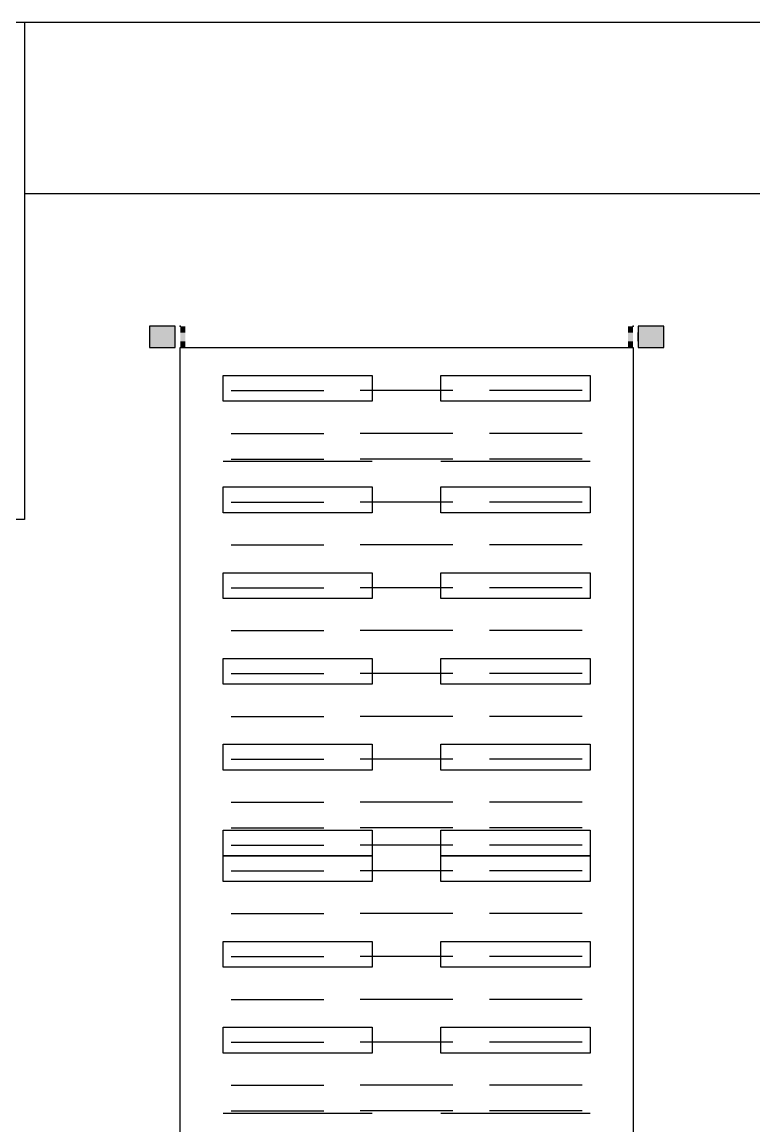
# Model space of a CAD drawing. Header units: millimetres. Extents: x 7703 to 14147, y -5820 to 95.
# Drawn here: x 12162.1 to 12247.4, y -3189.4 to -3060.7 of the extents above; entities that cross this region are included whole.
import ezdxf

# ---------------------------------------------------------------- set-up
doc = ezdxf.new("R2010")
doc.units = ezdxf.units.MM
doc.linetypes.add('CONTINUA', pattern=[0])
for name, color, linetype in [('200-2D', 23, 'Continuous'), ('200-3D', 23, 'Continuous'), ('204-2D', 7, 'CONTINUA'), ('INS-3D', 3, 'Continuous'), ('Kıtc-002 Çizgi', 7, 'Continuous'), ('NASC-3D', 4, 'Continuous')]:
    doc.layers.add(name, color=color, linetype=linetype)

# ---------------------------------------------------------------- blocks, each defined once
blk = doc.blocks.new('SM31850')
at = {"layer": '200-3D', "extrusion": (0, -1, 0), "elevation": -0.5}
for points in [[(0.75, 36), (0.75, 36), (1.75, 36), (1.75, 34), (0.75, 34)], [(0.75, 20), (0.75, 20), (1.75, 20), (1.75, 18), (0.75, 18)], [(0.75, 52), (0.75, 52), (1.75, 52), (1.75, 50), (0.75, 50)], [(0.75, 68), (0.75, 68), (1.75, 68), (1.75, 66), (0.75, 66)], [(0.75, 84), (0.75, 84), (1.75, 84), (1.75, 82), (0.75, 82)], [(0.75, 100), (0.75, 100), (1.75, 100), (1.75, 98), (0.75, 98)], [(0.75, 116), (0.75, 116), (1.75, 116), (1.75, 114), (0.75, 114)], [(0.75, 132), (0.75, 132), (1.75, 132), (1.75, 130), (0.75, 130)], [(0.75, 148), (0.75, 148), (1.75, 148), (1.75, 146), (0.75, 146)], [(0.75, 164), (0.75, 164), (1.75, 164), (1.75, 162), (0.75, 162)], [(0.75, 180), (0.75, 180), (1.75, 180), (1.75, 178), (0.75, 178)]]:
    blk.add_lwpolyline(points, close=True, dxfattribs=at)
at = {"layer": '200-3D'}
for points in [[(0, 3), (2.5, 3), (0, 0.5), (2.5, 0.5)], [(0, -44.5), (2.5, -44.5), (0, -47), (2.5, -47)]]:
    blk.add_solid(points, dxfattribs=at)
blk = doc.blocks.new('A$C6BF73351')
at = {"layer": '200-2D', "color": 31}
for p, q in [((3, 223.5), (0, 223.5)), ((0, 223.5), (0, 221)), ((3, 223.5), (0, 223.5)), ((0, 223.5), (0, 221)), ((3, 223.5, 48), (0, 223.5, 48)), ((0, 223.5, 48), (0, 221, 48)), ((3, 223.5, 96), (0, 223.5, 96)), ((0, 223.5, 96), (0, 221, 96)), ((3, 223.5, 144), (0, 223.5, 144)), ((0, 223.5, 144), (0, 221, 144)), ((3, 221), (3, 223.5)), ((3, 221), (3, 223.5)), ((3, 221, 48), (3, 223.5, 48)), ((3, 221, 96), (3, 223.5, 96)), ((3, 221, 144), (3, 223.5, 144)), ((60, 223.5), (57, 223.5)), ((57, 223.5), (57, 221)), ((60, 223.5), (57, 223.5)), ((57, 223.5), (57, 221)), ((60, 223.5, 48), (57, 223.5, 48)), ((57, 223.5, 48), (57, 221, 48)), ((60, 223.5, 96), (57, 223.5, 96)), ((57, 223.5, 96), (57, 221, 96)), ((60, 223.5, 144), (57, 223.5, 144)), ((57, 223.5, 144), (57, 221, 144)), ((60, 221), (60, 223.5)), ((60, 221), (60, 223.5)), ((60, 221, 48), (60, 223.5, 48)), ((60, 221, 96), (60, 223.5, 96)), ((60, 221, 144), (60, 223.5, 144)), ((0, 221), (3, 221)), ((0, 221), (3, 221)), ((0, 221, 48), (3, 221, 48)), ((0, 221, 96), (3, 221, 96)), ((0, 221, 144), (3, 221, 144)), ((3.6, 2.5), (3.6, 221)), ((3.6, 221), (56.4, 221)), ((3.6, 2.5), (3.6, 221)), ((3.6, 221), (56.4, 221)), ((3.6, 2.5, 48), (3.6, 221, 48)), ((3.6, 221, 48), (56.4, 221, 48)), ((3.6, 2.5, 96), (3.6, 221, 96)), ((3.6, 221, 96), (56.4, 221, 96)), ((3.6, 2.5, 144), (3.6, 221, 144)), ((3.6, 221, 144), (56.4, 221, 144)), ((56.4, 221), (56.4, 2.5)), ((56.4, 221), (56.4, 2.5)), ((56.4, 221, 48), (56.4, 2.5, 48)), ((56.4, 221, 96), (56.4, 2.5, 96)), ((56.4, 221, 144), (56.4, 2.5, 144)), ((57, 221), (60, 221)), ((57, 221), (60, 221)), ((57, 221, 48), (60, 221, 48)), ((57, 221, 96), (60, 221, 96)), ((57, 221, 144), (60, 221, 144))]:
    blk.add_line(p, q, dxfattribs=at)
at = {"layer": '200-3D', "color": 31}
for p, q in [((3.6, 221, 17), (56.4, 221, 17)), ((3.6, 2.5, 17), (3.6, 221, 17)), ((3.6, 221, 17), (56.4, 221, 17)), ((3.6, 2.5, 17), (3.6, 221, 17)), ((3.6, 221, 65), (56.4, 221, 65)), ((3.6, 2.5, 65), (3.6, 221, 65)), ((3.6, 221, 113), (56.4, 221, 113)), ((3.6, 2.5, 113), (3.6, 221, 113)), ((3.6, 221, 161), (56.4, 221, 161)), ((3.6, 2.5, 161), (3.6, 221, 161)), ((56.4, 221, 17), (56.4, 2.5, 17)), ((56.4, 221, 17), (56.4, 2.5, 17)), ((56.4, 221, 65), (56.4, 2.5, 65)), ((56.4, 221, 113), (56.4, 2.5, 113)), ((56.4, 221, 161), (56.4, 2.5, 161)), ((8.59, 217.75, 21), (26, 217.75, 21)), ((8.59, 214.75, 21), (8.59, 217.75, 21)), ((8.59, 217.75, 21), (26, 217.75, 21)), ((8.59, 214.75, 21), (8.59, 217.75, 21)), ((8.59, 217.75, 69), (26, 217.75, 69)), ((8.59, 214.75, 69), (8.59, 217.75, 69)), ((8.59, 217.75, 117), (26, 217.75, 117)), ((8.59, 214.75, 117), (8.59, 217.75, 117)), ((8.59, 217.75, 165), (26, 217.75, 165)), ((8.59, 214.75, 165), (8.59, 217.75, 165)), ((26, 217.75, 21), (26, 214.75, 21)), ((26, 217.75, 21), (26, 214.75, 21)), ((26, 217.75, 69), (26, 214.75, 69)), ((26, 217.75, 117), (26, 214.75, 117)), ((26, 217.75, 165), (26, 214.75, 165)), ((34, 217.75, 21), (51.41, 217.75, 21)), ((34, 214.75, 21), (34, 217.75, 21)), ((34, 217.75, 21), (51.41, 217.75, 21)), ((34, 214.75, 21), (34, 217.75, 21)), ((34, 217.75, 69), (51.41, 217.75, 69)), ((34, 214.75, 69), (34, 217.75, 69)), ((34, 217.75, 117), (51.41, 217.75, 117)), ((34, 214.75, 117), (34, 217.75, 117)), ((34, 217.75, 165), (51.41, 217.75, 165)), ((34, 214.75, 165), (34, 217.75, 165)), ((51.41, 217.75, 21), (51.41, 214.75, 21)), ((51.41, 217.75, 21), (51.41, 214.75, 21)), ((51.41, 217.75, 69), (51.41, 214.75, 69)), ((51.41, 217.75, 117), (51.41, 214.75, 117)), ((51.41, 217.75, 165), (51.41, 214.75, 165)), ((26, 214.75, 21), (8.59, 214.75, 21)), ((26, 214.75, 21), (8.59, 214.75, 21)), ((26, 214.75, 69), (8.59, 214.75, 69)), ((26, 214.75, 117), (8.59, 214.75, 117)), ((26, 214.75, 165), (8.59, 214.75, 165)), ((51.41, 214.75, 21), (34, 214.75, 21)), ((51.41, 214.75, 21), (34, 214.75, 21)), ((51.41, 214.75, 69), (34, 214.75, 69)), ((51.41, 214.75, 117), (34, 214.75, 117)), ((51.41, 214.75, 165), (34, 214.75, 165)), ((8.59, 207.75, 21), (26, 207.75, 21)), ((8.59, 207.75, 21), (26, 207.75, 21)), ((8.59, 207.75, 69), (26, 207.75, 69)), ((8.59, 207.75, 117), (26, 207.75, 117)), ((8.59, 207.75, 165), (26, 207.75, 165)), ((34, 207.75, 21), (51.41, 207.75, 21)), ((34, 207.75, 21), (51.41, 207.75, 21)), ((34, 207.75, 69), (51.41, 207.75, 69)), ((34, 207.75, 117), (51.41, 207.75, 117)), ((34, 207.75, 165), (51.41, 207.75, 165)), ((8.59, 204.75, 21), (26, 204.75, 21)), ((8.59, 201.75, 21), (8.59, 204.75, 21)), ((8.59, 204.75, 21), (26, 204.75, 21)), ((8.59, 201.75, 21), (8.59, 204.75, 21)), ((8.59, 204.75, 69), (26, 204.75, 69)), ((8.59, 201.75, 69), (8.59, 204.75, 69)), ((8.59, 204.75, 117), (26, 204.75, 117)), ((8.59, 201.75, 117), (8.59, 204.75, 117)), ((8.59, 204.75, 165), (26, 204.75, 165)), ((8.59, 201.75, 165), (8.59, 204.75, 165)), ((26, 204.75, 21), (26, 201.75, 21)), ((26, 204.75, 21), (26, 201.75, 21)), ((26, 204.75, 69), (26, 201.75, 69)), ((26, 204.75, 117), (26, 201.75, 117)), ((26, 204.75, 165), (26, 201.75, 165)), ((34, 204.75, 21), (51.41, 204.75, 21)), ((34, 201.75, 21), (34, 204.75, 21)), ((34, 204.75, 21), (51.41, 204.75, 21)), ((34, 201.75, 21), (34, 204.75, 21)), ((34, 204.75, 69), (51.41, 204.75, 69)), ((34, 201.75, 69), (34, 204.75, 69)), ((34, 204.75, 117), (51.41, 204.75, 117)), ((34, 201.75, 117), (34, 204.75, 117)), ((34, 204.75, 165), (51.41, 204.75, 165)), ((34, 201.75, 165), (34, 204.75, 165)), ((51.41, 204.75, 21), (51.41, 201.75, 21)), ((51.41, 204.75, 21), (51.41, 201.75, 21)), ((51.41, 204.75, 69), (51.41, 201.75, 69)), ((51.41, 204.75, 117), (51.41, 201.75, 117)), ((51.41, 204.75, 165), (51.41, 201.75, 165)), ((26, 201.75, 21), (8.59, 201.75, 21)), ((26, 201.75, 21), (8.59, 201.75, 21)), ((26, 201.75, 69), (8.59, 201.75, 69)), ((26, 201.75, 117), (8.59, 201.75, 117)), ((26, 201.75, 165), (8.59, 201.75, 165)), ((51.41, 201.75, 21), (34, 201.75, 21)), ((51.41, 201.75, 21), (34, 201.75, 21)), ((51.41, 201.75, 69), (34, 201.75, 69)), ((51.41, 201.75, 117), (34, 201.75, 117)), ((51.41, 201.75, 165), (34, 201.75, 165)), ((8.59, 194.75, 21), (26, 194.75, 21)), ((8.59, 191.75, 21), (8.59, 194.75, 21)), ((8.59, 194.75, 21), (26, 194.75, 21)), ((8.59, 191.75, 21), (8.59, 194.75, 21)), ((8.59, 194.75, 69), (26, 194.75, 69)), ((8.59, 191.75, 69), (8.59, 194.75, 69)), ((8.59, 194.75, 117), (26, 194.75, 117)), ((8.59, 191.75, 117), (8.59, 194.75, 117)), ((8.59, 194.75, 165), (26, 194.75, 165)), ((8.59, 191.75, 165), (8.59, 194.75, 165)), ((26, 194.75, 21), (26, 191.75, 21)), ((26, 194.75, 21), (26, 191.75, 21)), ((26, 194.75, 69), (26, 191.75, 69)), ((26, 194.75, 117), (26, 191.75, 117)), ((26, 194.75, 165), (26, 191.75, 165)), ((34, 194.75, 21), (51.41, 194.75, 21)), ((34, 191.75, 21), (34, 194.75, 21)), ((34, 194.75, 21), (51.41, 194.75, 21)), ((34, 191.75, 21), (34, 194.75, 21)), ((34, 194.75, 69), (51.41, 194.75, 69)), ((34, 191.75, 69), (34, 194.75, 69)), ((34, 194.75, 117), (51.41, 194.75, 117)), ((34, 191.75, 117), (34, 194.75, 117)), ((34, 194.75, 165), (51.41, 194.75, 165)), ((34, 191.75, 165), (34, 194.75, 165)), ((51.41, 194.75, 21), (51.41, 191.75, 21)), ((51.41, 194.75, 21), (51.41, 191.75, 21)), ((51.41, 194.75, 69), (51.41, 191.75, 69)), ((51.41, 194.75, 117), (51.41, 191.75, 117)), ((51.41, 194.75, 165), (51.41, 191.75, 165)), ((26, 191.75, 21), (8.59, 191.75, 21)), ((26, 191.75, 21), (8.59, 191.75, 21)), ((26, 191.75, 69), (8.59, 191.75, 69)), ((26, 191.75, 117), (8.59, 191.75, 117)), ((26, 191.75, 165), (8.59, 191.75, 165)), ((51.41, 191.75, 21), (34, 191.75, 21)), ((51.41, 191.75, 21), (34, 191.75, 21)), ((51.41, 191.75, 69), (34, 191.75, 69)), ((51.41, 191.75, 117), (34, 191.75, 117)), ((51.41, 191.75, 165), (34, 191.75, 165)), ((8.59, 184.75, 21), (26, 184.75, 21)), ((8.59, 181.75, 21), (8.59, 184.75, 21)), ((8.59, 184.75, 21), (26, 184.75, 21)), ((8.59, 181.75, 21), (8.59, 184.75, 21)), ((8.59, 184.75, 69), (26, 184.75, 69)), ((8.59, 181.75, 69), (8.59, 184.75, 69)), ((8.59, 184.75, 117), (26, 184.75, 117)), ((8.59, 181.75, 117), (8.59, 184.75, 117)), ((8.59, 184.75, 165), (26, 184.75, 165)), ((8.59, 181.75, 165), (8.59, 184.75, 165)), ((26, 184.75, 21), (26, 181.75, 21)), ((26, 184.75, 21), (26, 181.75, 21)), ((26, 184.75, 69), (26, 181.75, 69)), ((26, 184.75, 117), (26, 181.75, 117)), ((26, 184.75, 165), (26, 181.75, 165)), ((34, 184.75, 21), (51.41, 184.75, 21)), ((34, 181.75, 21), (34, 184.75, 21)), ((34, 184.75, 21), (51.41, 184.75, 21)), ((34, 181.75, 21), (34, 184.75, 21)), ((34, 184.75, 69), (51.41, 184.75, 69)), ((34, 181.75, 69), (34, 184.75, 69)), ((34, 184.75, 117), (51.41, 184.75, 117)), ((34, 181.75, 117), (34, 184.75, 117)), ((34, 184.75, 165), (51.41, 184.75, 165)), ((34, 181.75, 165), (34, 184.75, 165)), ((51.41, 184.75, 21), (51.41, 181.75, 21)), ((51.41, 184.75, 21), (51.41, 181.75, 21)), ((51.41, 184.75, 69), (51.41, 181.75, 69)), ((51.41, 184.75, 117), (51.41, 181.75, 117)), ((51.41, 184.75, 165), (51.41, 181.75, 165)), ((26, 181.75, 21), (8.59, 181.75, 21)), ((26, 181.75, 21), (8.59, 181.75, 21)), ((26, 181.75, 69), (8.59, 181.75, 69)), ((26, 181.75, 117), (8.59, 181.75, 117)), ((26, 181.75, 165), (8.59, 181.75, 165)), ((51.41, 181.75, 21), (34, 181.75, 21)), ((51.41, 181.75, 21), (34, 181.75, 21)), ((51.41, 181.75, 69), (34, 181.75, 69)), ((51.41, 181.75, 117), (34, 181.75, 117)), ((51.41, 181.75, 165), (34, 181.75, 165)), ((8.59, 174.75, 21), (26, 174.75, 21)), ((8.59, 171.75, 21), (8.59, 174.75, 21)), ((8.59, 174.75, 21), (26, 174.75, 21)), ((8.59, 171.75, 21), (8.59, 174.75, 21)), ((8.59, 174.75, 69), (26, 174.75, 69)), ((8.59, 171.75, 69), (8.59, 174.75, 69)), ((8.59, 174.75, 117), (26, 174.75, 117)), ((8.59, 171.75, 117), (8.59, 174.75, 117)), ((8.59, 174.75, 165), (26, 174.75, 165)), ((8.59, 171.75, 165), (8.59, 174.75, 165)), ((26, 174.75, 21), (26, 171.75, 21)), ((26, 174.75, 21), (26, 171.75, 21)), ((26, 174.75, 69), (26, 171.75, 69)), ((26, 174.75, 117), (26, 171.75, 117)), ((26, 174.75, 165), (26, 171.75, 165)), ((34, 174.75, 21), (51.41, 174.75, 21)), ((34, 171.75, 21), (34, 174.75, 21)), ((34, 174.75, 21), (51.41, 174.75, 21)), ((34, 171.75, 21), (34, 174.75, 21)), ((34, 174.75, 69), (51.41, 174.75, 69)), ((34, 171.75, 69), (34, 174.75, 69)), ((34, 174.75, 117), (51.41, 174.75, 117)), ((34, 171.75, 117), (34, 174.75, 117)), ((34, 174.75, 165), (51.41, 174.75, 165)), ((34, 171.75, 165), (34, 174.75, 165)), ((51.41, 174.75, 21), (51.41, 171.75, 21)), ((51.41, 174.75, 21), (51.41, 171.75, 21)), ((51.41, 174.75, 69), (51.41, 171.75, 69)), ((51.41, 174.75, 117), (51.41, 171.75, 117)), ((51.41, 174.75, 165), (51.41, 171.75, 165)), ((26, 171.75, 21), (8.59, 171.75, 21)), ((26, 171.75, 21), (8.59, 171.75, 21)), ((26, 171.75, 69), (8.59, 171.75, 69)), ((26, 171.75, 117), (8.59, 171.75, 117)), ((26, 171.75, 165), (8.59, 171.75, 165)), ((51.41, 171.75, 21), (34, 171.75, 21)), ((51.41, 171.75, 21), (34, 171.75, 21)), ((51.41, 171.75, 69), (34, 171.75, 69)), ((51.41, 171.75, 117), (34, 171.75, 117)), ((51.41, 171.75, 165), (34, 171.75, 165)), ((8.59, 164.75, 21), (26, 164.75, 21)), ((8.59, 161.75, 21), (8.59, 164.75, 21)), ((8.59, 164.75, 21), (26, 164.75, 21)), ((8.59, 161.75, 21), (8.59, 164.75, 21)), ((8.59, 164.75, 69), (26, 164.75, 69)), ((8.59, 161.75, 69), (8.59, 164.75, 69)), ((8.59, 164.75, 117), (26, 164.75, 117)), ((8.59, 161.75, 117), (8.59, 164.75, 117)), ((8.59, 164.75, 165), (26, 164.75, 165)), ((8.59, 161.75, 165), (8.59, 164.75, 165)), ((26, 164.75, 21), (26, 161.75, 21)), ((26, 164.75, 21), (26, 161.75, 21)), ((26, 164.75, 69), (26, 161.75, 69)), ((26, 164.75, 117), (26, 161.75, 117)), ((26, 164.75, 165), (26, 161.75, 165)), ((34, 164.75, 21), (51.41, 164.75, 21)), ((34, 161.75, 21), (34, 164.75, 21)), ((34, 164.75, 21), (51.41, 164.75, 21)), ((34, 161.75, 21), (34, 164.75, 21)), ((34, 164.75, 69), (51.41, 164.75, 69)), ((34, 161.75, 69), (34, 164.75, 69)), ((34, 164.75, 117), (51.41, 164.75, 117)), ((34, 161.75, 117), (34, 164.75, 117)), ((34, 164.75, 165), (51.41, 164.75, 165)), ((34, 161.75, 165), (34, 164.75, 165)), ((51.41, 164.75, 21), (51.41, 161.75, 21)), ((51.41, 164.75, 21), (51.41, 161.75, 21)), ((51.41, 164.75, 69), (51.41, 161.75, 69)), ((51.41, 164.75, 117), (51.41, 161.75, 117)), ((51.41, 164.75, 165), (51.41, 161.75, 165)), ((8.59, 161.75, 21), (26, 161.75, 21)), ((8.59, 158.75, 21), (8.59, 161.75, 21)), ((8.59, 161.75, 21), (26, 161.75, 21)), ((8.59, 158.75, 21), (8.59, 161.75, 21)), ((8.59, 161.75, 69), (26, 161.75, 69)), ((8.59, 158.75, 69), (8.59, 161.75, 69)), ((8.59, 161.75, 117), (26, 161.75, 117)), ((8.59, 158.75, 117), (8.59, 161.75, 117)), ((8.59, 161.75, 165), (26, 161.75, 165)), ((8.59, 158.75, 165), (8.59, 161.75, 165)), ((26, 161.75, 21), (8.59, 161.75, 21)), ((26, 161.75, 21), (8.59, 161.75, 21)), ((26, 161.75, 69), (8.59, 161.75, 69)), ((26, 161.75, 117), (8.59, 161.75, 117)), ((26, 161.75, 165), (8.59, 161.75, 165)), ((26, 161.75, 21), (26, 158.75, 21)), ((26, 161.75, 21), (26, 158.75, 21)), ((26, 161.75, 69), (26, 158.75, 69)), ((26, 161.75, 117), (26, 158.75, 117)), ((26, 161.75, 165), (26, 158.75, 165)), ((34, 161.75, 21), (51.41, 161.75, 21)), ((34, 158.75, 21), (34, 161.75, 21)), ((34, 161.75, 21), (51.41, 161.75, 21)), ((34, 158.75, 21), (34, 161.75, 21)), ((34, 161.75, 69), (51.41, 161.75, 69)), ((34, 158.75, 69), (34, 161.75, 69)), ((34, 161.75, 117), (51.41, 161.75, 117)), ((34, 158.75, 117), (34, 161.75, 117)), ((34, 161.75, 165), (51.41, 161.75, 165)), ((34, 158.75, 165), (34, 161.75, 165)), ((51.41, 161.75, 21), (34, 161.75, 21)), ((51.41, 161.75, 21), (34, 161.75, 21)), ((51.41, 161.75, 69), (34, 161.75, 69)), ((51.41, 161.75, 117), (34, 161.75, 117)), ((51.41, 161.75, 165), (34, 161.75, 165)), ((51.41, 161.75, 21), (51.41, 158.75, 21)), ((51.41, 161.75, 21), (51.41, 158.75, 21)), ((51.41, 161.75, 69), (51.41, 158.75, 69)), ((51.41, 161.75, 117), (51.41, 158.75, 117)), ((51.41, 161.75, 165), (51.41, 158.75, 165)), ((26, 158.75, 21), (8.59, 158.75, 21)), ((26, 158.75, 21), (8.59, 158.75, 21)), ((26, 158.75, 69), (8.59, 158.75, 69)), ((26, 158.75, 117), (8.59, 158.75, 117)), ((26, 158.75, 165), (8.59, 158.75, 165)), ((51.41, 158.75, 21), (34, 158.75, 21)), ((51.41, 158.75, 21), (34, 158.75, 21)), ((51.41, 158.75, 69), (34, 158.75, 69)), ((51.41, 158.75, 117), (34, 158.75, 117)), ((51.41, 158.75, 165), (34, 158.75, 165)), ((8.59, 151.75, 21), (26, 151.75, 21)), ((8.59, 148.75, 21), (8.59, 151.75, 21)), ((8.59, 151.75, 21), (26, 151.75, 21)), ((8.59, 148.75, 21), (8.59, 151.75, 21)), ((8.59, 151.75, 69), (26, 151.75, 69)), ((8.59, 148.75, 69), (8.59, 151.75, 69)), ((8.59, 151.75, 117), (26, 151.75, 117)), ((8.59, 148.75, 117), (8.59, 151.75, 117)), ((8.59, 151.75, 165), (26, 151.75, 165)), ((8.59, 148.75, 165), (8.59, 151.75, 165)), ((26, 151.75, 21), (26, 148.75, 21)), ((26, 151.75, 21), (26, 148.75, 21)), ((26, 151.75, 69), (26, 148.75, 69)), ((26, 151.75, 117), (26, 148.75, 117)), ((26, 151.75, 165), (26, 148.75, 165)), ((34, 151.75, 21), (51.41, 151.75, 21)), ((34, 148.75, 21), (34, 151.75, 21)), ((34, 151.75, 21), (51.41, 151.75, 21)), ((34, 148.75, 21), (34, 151.75, 21)), ((34, 151.75, 69), (51.41, 151.75, 69)), ((34, 148.75, 69), (34, 151.75, 69)), ((34, 151.75, 117), (51.41, 151.75, 117)), ((34, 148.75, 117), (34, 151.75, 117)), ((34, 151.75, 165), (51.41, 151.75, 165)), ((34, 148.75, 165), (34, 151.75, 165)), ((51.41, 151.75, 21), (51.41, 148.75, 21)), ((51.41, 151.75, 21), (51.41, 148.75, 21)), ((51.41, 151.75, 69), (51.41, 148.75, 69)), ((51.41, 151.75, 117), (51.41, 148.75, 117)), ((51.41, 151.75, 165), (51.41, 148.75, 165)), ((26, 148.75, 21), (8.59, 148.75, 21)), ((26, 148.75, 21), (8.59, 148.75, 21)), ((26, 148.75, 69), (8.59, 148.75, 69)), ((26, 148.75, 117), (8.59, 148.75, 117)), ((26, 148.75, 165), (8.59, 148.75, 165)), ((51.41, 148.75, 21), (34, 148.75, 21)), ((51.41, 148.75, 21), (34, 148.75, 21)), ((51.41, 148.75, 69), (34, 148.75, 69)), ((51.41, 148.75, 117), (34, 148.75, 117)), ((51.41, 148.75, 165), (34, 148.75, 165)), ((8.59, 141.75, 21), (26, 141.75, 21)), ((8.59, 138.75, 21), (8.59, 141.75, 21)), ((8.59, 141.75, 21), (26, 141.75, 21)), ((8.59, 138.75, 21), (8.59, 141.75, 21)), ((8.59, 141.75, 69), (26, 141.75, 69)), ((8.59, 138.75, 69), (8.59, 141.75, 69)), ((8.59, 141.75, 117), (26, 141.75, 117)), ((8.59, 138.75, 117), (8.59, 141.75, 117)), ((8.59, 141.75, 165), (26, 141.75, 165)), ((8.59, 138.75, 165), (8.59, 141.75, 165)), ((26, 141.75, 21), (26, 138.75, 21)), ((26, 141.75, 21), (26, 138.75, 21)), ((26, 141.75, 69), (26, 138.75, 69)), ((26, 141.75, 117), (26, 138.75, 117)), ((26, 141.75, 165), (26, 138.75, 165)), ((34, 141.75, 21), (51.41, 141.75, 21)), ((34, 138.75, 21), (34, 141.75, 21)), ((34, 141.75, 21), (51.41, 141.75, 21)), ((34, 138.75, 21), (34, 141.75, 21)), ((34, 141.75, 69), (51.41, 141.75, 69)), ((34, 138.75, 69), (34, 141.75, 69)), ((34, 141.75, 117), (51.41, 141.75, 117)), ((34, 138.75, 117), (34, 141.75, 117)), ((34, 141.75, 165), (51.41, 141.75, 165)), ((34, 138.75, 165), (34, 141.75, 165)), ((51.41, 141.75, 21), (51.41, 138.75, 21)), ((51.41, 141.75, 21), (51.41, 138.75, 21)), ((51.41, 141.75, 69), (51.41, 138.75, 69)), ((51.41, 141.75, 117), (51.41, 138.75, 117)), ((51.41, 141.75, 165), (51.41, 138.75, 165)), ((26, 138.75, 21), (8.59, 138.75, 21)), ((26, 138.75, 21), (8.59, 138.75, 21)), ((26, 138.75, 69), (8.59, 138.75, 69)), ((26, 138.75, 117), (8.59, 138.75, 117)), ((26, 138.75, 165), (8.59, 138.75, 165)), ((51.41, 138.75, 21), (34, 138.75, 21)), ((51.41, 138.75, 21), (34, 138.75, 21)), ((51.41, 138.75, 69), (34, 138.75, 69)), ((51.41, 138.75, 117), (34, 138.75, 117)), ((51.41, 138.75, 165), (34, 138.75, 165)), ((8.59, 131.75, 21), (26, 131.75, 21)), ((8.59, 131.75, 21), (26, 131.75, 21)), ((8.59, 131.75, 69), (26, 131.75, 69)), ((8.59, 131.75, 117), (26, 131.75, 117)), ((8.59, 131.75, 165), (26, 131.75, 165)), ((34, 131.75, 21), (51.41, 131.75, 21)), ((34, 131.75, 21), (51.41, 131.75, 21)), ((34, 131.75, 69), (51.41, 131.75, 69)), ((34, 131.75, 117), (51.41, 131.75, 117)), ((34, 131.75, 165), (51.41, 131.75, 165))]:
    blk.add_line(p, q, dxfattribs=at)
for points in [[(4.2, 221, 21), (4.2, 223.5, 21), (3.6, 221, 21), (3.6, 223.5, 21)], [(4.2, 223.5, 20), (4.2, 222.75, 20), (3.6, 223.5, 20), (3.6, 222.75, 20)], [(4.2, 221, 21), (4.2, 223.5, 21), (3.6, 221, 21), (3.6, 223.5, 21)], [(4.2, 223.5, 20), (4.2, 222.75, 20), (3.6, 223.5, 20), (3.6, 222.75, 20)], [(4.2, 221, 69), (4.2, 223.5, 69), (3.6, 221, 69), (3.6, 223.5, 69)], [(4.2, 223.5, 68), (4.2, 222.75, 68), (3.6, 223.5, 68), (3.6, 222.75, 68)], [(4.2, 221, 117), (4.2, 223.5, 117), (3.6, 221, 117), (3.6, 223.5, 117)], [(4.2, 223.5, 116), (4.2, 222.75, 116), (3.6, 223.5, 116), (3.6, 222.75, 116)], [(4.2, 221, 165), (4.2, 223.5, 165), (3.6, 221, 165), (3.6, 223.5, 165)], [(4.2, 223.5, 164), (4.2, 222.75, 164), (3.6, 223.5, 164), (3.6, 222.75, 164)], [(56.4, 221, 21), (56.4, 223.5, 21), (55.8, 221, 21), (55.8, 223.5, 21)], [(56.4, 223.5, 20), (56.4, 222.75, 20), (55.8, 223.5, 20), (55.8, 222.75, 20)], [(56.4, 221, 21), (56.4, 223.5, 21), (55.8, 221, 21), (55.8, 223.5, 21)], [(56.4, 223.5, 20), (56.4, 222.75, 20), (55.8, 223.5, 20), (55.8, 222.75, 20)], [(56.4, 221, 69), (56.4, 223.5, 69), (55.8, 221, 69), (55.8, 223.5, 69)], [(56.4, 223.5, 68), (56.4, 222.75, 68), (55.8, 223.5, 68), (55.8, 222.75, 68)], [(56.4, 221, 117), (56.4, 223.5, 117), (55.8, 221, 117), (55.8, 223.5, 117)], [(56.4, 223.5, 116), (56.4, 222.75, 116), (55.8, 223.5, 116), (55.8, 222.75, 116)], [(56.4, 221, 165), (56.4, 223.5, 165), (55.8, 221, 165), (55.8, 223.5, 165)], [(56.4, 223.5, 164), (56.4, 222.75, 164), (55.8, 223.5, 164), (55.8, 222.75, 164)], [(4.2, 221.75, 20), (4.2, 221, 20), (3.6, 221.75, 20), (3.6, 221, 20)], [(4.2, 221.75, 20), (4.2, 221, 20), (3.6, 221.75, 20), (3.6, 221, 20)], [(4.2, 221.75, 68), (4.2, 221, 68), (3.6, 221.75, 68), (3.6, 221, 68)], [(4.2, 221.75, 116), (4.2, 221, 116), (3.6, 221.75, 116), (3.6, 221, 116)], [(4.2, 221.75, 164), (4.2, 221, 164), (3.6, 221.75, 164), (3.6, 221, 164)], [(56.4, 221.75, 20), (56.4, 221, 20), (55.8, 221.75, 20), (55.8, 221, 20)], [(56.4, 221.75, 20), (56.4, 221, 20), (55.8, 221.75, 20), (55.8, 221, 20)], [(56.4, 221.75, 68), (56.4, 221, 68), (55.8, 221.75, 68), (55.8, 221, 68)], [(56.4, 221.75, 116), (56.4, 221, 116), (55.8, 221.75, 116), (55.8, 221, 116)], [(56.4, 221.75, 164), (56.4, 221, 164), (55.8, 221.75, 164), (55.8, 221, 164)]]:
    blk.add_solid(points, dxfattribs=at)
at = {"layer": '204-2D', "color": 31}
for p, q in [((9.53, 216), (20.33, 216)), ((9.53, 216), (20.33, 216)), ((9.53, 216, 48), (20.33, 216, 48)), ((9.53, 216, 96), (20.33, 216, 96)), ((9.53, 216, 144), (20.33, 216, 144)), ((35.4, 216), (24.6, 216)), ((35.4, 216), (24.6, 216)), ((35.4, 216, 48), (24.6, 216, 48)), ((35.4, 216, 96), (24.6, 216, 96)), ((35.4, 216, 144), (24.6, 216, 144)), ((50.47, 216), (39.67, 216)), ((50.47, 216), (39.67, 216)), ((50.47, 216, 48), (39.67, 216, 48)), ((50.47, 216, 96), (39.67, 216, 96)), ((50.47, 216, 144), (39.67, 216, 144)), ((9.53, 211), (20.33, 211)), ((9.53, 211), (20.33, 211)), ((9.53, 211, 48), (20.33, 211, 48)), ((9.53, 211, 96), (20.33, 211, 96)), ((9.53, 211, 144), (20.33, 211, 144)), ((35.4, 211), (24.6, 211)), ((35.4, 211), (24.6, 211)), ((35.4, 211, 48), (24.6, 211, 48)), ((35.4, 211, 96), (24.6, 211, 96)), ((35.4, 211, 144), (24.6, 211, 144)), ((50.47, 211), (39.67, 211)), ((50.47, 211), (39.67, 211)), ((50.47, 211, 48), (39.67, 211, 48)), ((50.47, 211, 96), (39.67, 211, 96)), ((50.47, 211, 144), (39.67, 211, 144)), ((9.53, 208), (20.33, 208)), ((9.53, 208), (20.33, 208)), ((9.53, 208, 48), (20.33, 208, 48)), ((9.53, 208, 96), (20.33, 208, 96)), ((9.53, 208, 144), (20.33, 208, 144)), ((35.4, 208), (24.6, 208)), ((35.4, 208), (24.6, 208)), ((35.4, 208, 48), (24.6, 208, 48)), ((35.4, 208, 96), (24.6, 208, 96)), ((35.4, 208, 144), (24.6, 208, 144)), ((50.47, 208), (39.67, 208)), ((50.47, 208), (39.67, 208)), ((50.47, 208, 48), (39.67, 208, 48)), ((50.47, 208, 96), (39.67, 208, 96)), ((50.47, 208, 144), (39.67, 208, 144)), ((9.53, 203), (20.33, 203)), ((9.53, 203), (20.33, 203)), ((9.53, 203, 48), (20.33, 203, 48)), ((9.53, 203, 96), (20.33, 203, 96)), ((9.53, 203, 144), (20.33, 203, 144)), ((35.4, 203), (24.6, 203)), ((35.4, 203), (24.6, 203)), ((35.4, 203, 48), (24.6, 203, 48)), ((35.4, 203, 96), (24.6, 203, 96)), ((35.4, 203, 144), (24.6, 203, 144)), ((50.47, 203), (39.67, 203)), ((50.47, 203), (39.67, 203)), ((50.47, 203, 48), (39.67, 203, 48)), ((50.47, 203, 96), (39.67, 203, 96)), ((50.47, 203, 144), (39.67, 203, 144)), ((9.53, 198), (20.33, 198)), ((9.53, 198), (20.33, 198)), ((9.53, 198, 48), (20.33, 198, 48)), ((9.53, 198, 96), (20.33, 198, 96)), ((9.53, 198, 144), (20.33, 198, 144)), ((35.4, 198), (24.6, 198)), ((35.4, 198), (24.6, 198)), ((35.4, 198, 48), (24.6, 198, 48)), ((35.4, 198, 96), (24.6, 198, 96)), ((35.4, 198, 144), (24.6, 198, 144)), ((50.47, 198), (39.67, 198)), ((50.47, 198), (39.67, 198)), ((50.47, 198, 48), (39.67, 198, 48)), ((50.47, 198, 96), (39.67, 198, 96)), ((50.47, 198, 144), (39.67, 198, 144)), ((9.53, 193), (20.33, 193)), ((9.53, 193), (20.33, 193)), ((9.53, 193, 48), (20.33, 193, 48)), ((9.53, 193, 96), (20.33, 193, 96)), ((9.53, 193, 144), (20.33, 193, 144)), ((35.4, 193), (24.6, 193)), ((35.4, 193), (24.6, 193)), ((35.4, 193, 48), (24.6, 193, 48)), ((35.4, 193, 96), (24.6, 193, 96)), ((35.4, 193, 144), (24.6, 193, 144)), ((50.47, 193), (39.67, 193)), ((50.47, 193), (39.67, 193)), ((50.47, 193, 48), (39.67, 193, 48)), ((50.47, 193, 96), (39.67, 193, 96)), ((50.47, 193, 144), (39.67, 193, 144)), ((9.53, 188), (20.33, 188)), ((9.53, 188), (20.33, 188)), ((9.53, 188, 48), (20.33, 188, 48)), ((9.53, 188, 96), (20.33, 188, 96)), ((9.53, 188, 144), (20.33, 188, 144)), ((35.4, 188), (24.6, 188)), ((35.4, 188), (24.6, 188)), ((35.4, 188, 48), (24.6, 188, 48)), ((35.4, 188, 96), (24.6, 188, 96)), ((35.4, 188, 144), (24.6, 188, 144)), ((50.47, 188), (39.67, 188)), ((50.47, 188), (39.67, 188)), ((50.47, 188, 48), (39.67, 188, 48)), ((50.47, 188, 96), (39.67, 188, 96)), ((50.47, 188, 144), (39.67, 188, 144)), ((9.53, 183), (20.33, 183)), ((9.53, 183), (20.33, 183)), ((9.53, 183, 48), (20.33, 183, 48)), ((9.53, 183, 96), (20.33, 183, 96)), ((9.53, 183, 144), (20.33, 183, 144)), ((35.4, 183), (24.6, 183)), ((35.4, 183), (24.6, 183)), ((35.4, 183, 48), (24.6, 183, 48)), ((35.4, 183, 96), (24.6, 183, 96)), ((35.4, 183, 144), (24.6, 183, 144)), ((50.47, 183), (39.67, 183)), ((50.47, 183), (39.67, 183)), ((50.47, 183, 48), (39.67, 183, 48)), ((50.47, 183, 96), (39.67, 183, 96)), ((50.47, 183, 144), (39.67, 183, 144)), ((9.53, 178), (20.33, 178)), ((9.53, 178), (20.33, 178)), ((9.53, 178, 48), (20.33, 178, 48)), ((9.53, 178, 96), (20.33, 178, 96)), ((9.53, 178, 144), (20.33, 178, 144)), ((35.4, 178), (24.6, 178)), ((35.4, 178), (24.6, 178)), ((35.4, 178, 48), (24.6, 178, 48)), ((35.4, 178, 96), (24.6, 178, 96)), ((35.4, 178, 144), (24.6, 178, 144)), ((50.47, 178), (39.67, 178)), ((50.47, 178), (39.67, 178)), ((50.47, 178, 48), (39.67, 178, 48)), ((50.47, 178, 96), (39.67, 178, 96)), ((50.47, 178, 144), (39.67, 178, 144)), ((9.53, 173), (20.33, 173)), ((9.53, 173), (20.33, 173)), ((9.53, 173, 48), (20.33, 173, 48)), ((9.53, 173, 96), (20.33, 173, 96)), ((9.53, 173, 144), (20.33, 173, 144)), ((35.4, 173), (24.6, 173)), ((35.4, 173), (24.6, 173)), ((35.4, 173, 48), (24.6, 173, 48)), ((35.4, 173, 96), (24.6, 173, 96)), ((35.4, 173, 144), (24.6, 173, 144)), ((50.47, 173), (39.67, 173)), ((50.47, 173), (39.67, 173)), ((50.47, 173, 48), (39.67, 173, 48)), ((50.47, 173, 96), (39.67, 173, 96)), ((50.47, 173, 144), (39.67, 173, 144)), ((9.53, 168), (20.33, 168)), ((9.53, 168), (20.33, 168)), ((9.53, 168, 48), (20.33, 168, 48)), ((9.53, 168, 96), (20.33, 168, 96)), ((9.53, 168, 144), (20.33, 168, 144)), ((35.4, 168), (24.6, 168)), ((35.4, 168), (24.6, 168)), ((35.4, 168, 48), (24.6, 168, 48)), ((35.4, 168, 96), (24.6, 168, 96)), ((35.4, 168, 144), (24.6, 168, 144)), ((50.47, 168), (39.67, 168)), ((50.47, 168), (39.67, 168)), ((50.47, 168, 48), (39.67, 168, 48)), ((50.47, 168, 96), (39.67, 168, 96)), ((50.47, 168, 144), (39.67, 168, 144)), ((9.53, 165), (20.33, 165)), ((9.53, 165), (20.33, 165)), ((9.53, 165, 48), (20.33, 165, 48)), ((9.53, 165, 96), (20.33, 165, 96)), ((9.53, 165, 144), (20.33, 165, 144)), ((35.4, 165), (24.6, 165)), ((35.4, 165), (24.6, 165)), ((35.4, 165, 48), (24.6, 165, 48)), ((35.4, 165, 96), (24.6, 165, 96)), ((35.4, 165, 144), (24.6, 165, 144)), ((50.47, 165), (39.67, 165)), ((50.47, 165), (39.67, 165)), ((50.47, 165, 48), (39.67, 165, 48)), ((50.47, 165, 96), (39.67, 165, 96)), ((50.47, 165, 144), (39.67, 165, 144)), ((9.53, 163), (20.33, 163)), ((9.53, 163), (20.33, 163)), ((9.53, 163, 48), (20.33, 163, 48)), ((9.53, 163, 96), (20.33, 163, 96)), ((9.53, 163, 144), (20.33, 163, 144)), ((35.4, 163), (24.6, 163)), ((35.4, 163), (24.6, 163)), ((35.4, 163, 48), (24.6, 163, 48)), ((35.4, 163, 96), (24.6, 163, 96)), ((35.4, 163, 144), (24.6, 163, 144)), ((50.47, 163), (39.67, 163)), ((50.47, 163), (39.67, 163)), ((50.47, 163, 48), (39.67, 163, 48)), ((50.47, 163, 96), (39.67, 163, 96)), ((50.47, 163, 144), (39.67, 163, 144)), ((9.53, 160), (20.33, 160)), ((9.53, 160), (20.33, 160)), ((9.53, 160, 48), (20.33, 160, 48)), ((9.53, 160, 96), (20.33, 160, 96)), ((9.53, 160, 144), (20.33, 160, 144)), ((35.4, 160), (24.6, 160)), ((35.4, 160), (24.6, 160)), ((35.4, 160, 48), (24.6, 160, 48)), ((35.4, 160, 96), (24.6, 160, 96)), ((35.4, 160, 144), (24.6, 160, 144)), ((50.47, 160), (39.67, 160)), ((50.47, 160), (39.67, 160)), ((50.47, 160, 48), (39.67, 160, 48)), ((50.47, 160, 96), (39.67, 160, 96)), ((50.47, 160, 144), (39.67, 160, 144)), ((9.53, 155), (20.33, 155)), ((9.53, 155), (20.33, 155)), ((9.53, 155, 48), (20.33, 155, 48)), ((9.53, 155, 96), (20.33, 155, 96)), ((9.53, 155, 144), (20.33, 155, 144)), ((35.4, 155), (24.6, 155)), ((35.4, 155), (24.6, 155)), ((35.4, 155, 48), (24.6, 155, 48)), ((35.4, 155, 96), (24.6, 155, 96)), ((35.4, 155, 144), (24.6, 155, 144)), ((50.47, 155), (39.67, 155)), ((50.47, 155), (39.67, 155)), ((50.47, 155, 48), (39.67, 155, 48)), ((50.47, 155, 96), (39.67, 155, 96)), ((50.47, 155, 144), (39.67, 155, 144)), ((9.53, 150), (20.33, 150)), ((9.53, 150), (20.33, 150)), ((9.53, 150, 48), (20.33, 150, 48)), ((9.53, 150, 96), (20.33, 150, 96)), ((9.53, 150, 144), (20.33, 150, 144)), ((35.4, 150), (24.6, 150)), ((35.4, 150), (24.6, 150)), ((35.4, 150, 48), (24.6, 150, 48)), ((35.4, 150, 96), (24.6, 150, 96)), ((35.4, 150, 144), (24.6, 150, 144)), ((50.47, 150), (39.67, 150)), ((50.47, 150), (39.67, 150)), ((50.47, 150, 48), (39.67, 150, 48)), ((50.47, 150, 96), (39.67, 150, 96)), ((50.47, 150, 144), (39.67, 150, 144)), ((9.53, 145), (20.33, 145)), ((9.53, 145), (20.33, 145)), ((9.53, 145, 48), (20.33, 145, 48)), ((9.53, 145, 96), (20.33, 145, 96)), ((9.53, 145, 144), (20.33, 145, 144)), ((35.4, 145), (24.6, 145)), ((35.4, 145), (24.6, 145)), ((35.4, 145, 48), (24.6, 145, 48)), ((35.4, 145, 96), (24.6, 145, 96)), ((35.4, 145, 144), (24.6, 145, 144)), ((50.47, 145), (39.67, 145)), ((50.47, 145), (39.67, 145)), ((50.47, 145, 48), (39.67, 145, 48)), ((50.47, 145, 96), (39.67, 145, 96)), ((50.47, 145, 144), (39.67, 145, 144)), ((9.53, 140), (20.33, 140)), ((9.53, 140), (20.33, 140)), ((9.53, 140, 48), (20.33, 140, 48)), ((9.53, 140, 96), (20.33, 140, 96)), ((9.53, 140, 144), (20.33, 140, 144)), ((35.4, 140), (24.6, 140)), ((35.4, 140), (24.6, 140)), ((35.4, 140, 48), (24.6, 140, 48)), ((35.4, 140, 96), (24.6, 140, 96)), ((35.4, 140, 144), (24.6, 140, 144)), ((50.47, 140), (39.67, 140)), ((50.47, 140), (39.67, 140)), ((50.47, 140, 48), (39.67, 140, 48)), ((50.47, 140, 96), (39.67, 140, 96)), ((50.47, 140, 144), (39.67, 140, 144)), ((9.53, 135), (20.33, 135)), ((9.53, 135), (20.33, 135)), ((9.53, 135, 48), (20.33, 135, 48)), ((9.53, 135, 96), (20.33, 135, 96)), ((9.53, 135, 144), (20.33, 135, 144)), ((35.4, 135), (24.6, 135)), ((35.4, 135), (24.6, 135)), ((35.4, 135, 48), (24.6, 135, 48)), ((35.4, 135, 96), (24.6, 135, 96)), ((35.4, 135, 144), (24.6, 135, 144)), ((50.47, 135), (39.67, 135)), ((50.47, 135), (39.67, 135)), ((50.47, 135, 48), (39.67, 135, 48)), ((50.47, 135, 96), (39.67, 135, 96)), ((50.47, 135, 144), (39.67, 135, 144)), ((9.53, 132), (20.33, 132)), ((9.53, 132), (20.33, 132)), ((9.53, 132, 48), (20.33, 132, 48)), ((9.53, 132, 96), (20.33, 132, 96)), ((9.53, 132, 144), (20.33, 132, 144)), ((35.4, 132), (24.6, 132)), ((35.4, 132), (24.6, 132)), ((35.4, 132, 48), (24.6, 132, 48)), ((35.4, 132, 96), (24.6, 132, 96)), ((35.4, 132, 144), (24.6, 132, 144)), ((50.47, 132), (39.67, 132)), ((50.47, 132), (39.67, 132)), ((50.47, 132, 48), (39.67, 132, 48)), ((50.47, 132, 96), (39.67, 132, 96)), ((50.47, 132, 144), (39.67, 132, 144))]:
    blk.add_line(p, q, dxfattribs=at)
at = {"layer": 'INS-3D', "color": 31}
for p in [(3.6, 223.5), (3.6, 223.5), (3.6, 223.5, 48), (3.6, 223.5, 96), (3.6, 223.5, 144), (56.4, 223.5), (56.4, 223.5), (56.4, 223.5, 48), (56.4, 223.5, 96), (56.4, 223.5, 144)]:
    blk.add_point(p, dxfattribs=at)
at = {"layer": 'NASC-3D', "color": 31, "invisible_edges": 15}
for points in [[(56.4, 221, 21), (56.4, 213.75, 21), (3.6, 213.75, 21), (3.6, 221, 21)], [(56.4, 221, 21), (56.4, 213.75, 21), (3.6, 213.75, 21), (3.6, 221, 21)], [(56.4, 221, 69), (56.4, 213.75, 69), (3.6, 213.75, 69), (3.6, 221, 69)], [(56.4, 221, 117), (56.4, 213.75, 117), (3.6, 213.75, 117), (3.6, 221, 117)], [(56.4, 221, 165), (56.4, 213.75, 165), (3.6, 213.75, 165), (3.6, 221, 165)], [(8.59, 213.75, 21), (8.59, 9.75, 21), (3.6, 9.75, 21), (3.6, 213.75, 21)], [(8.59, 213.75, 21), (8.59, 9.75, 21), (3.6, 9.75, 21), (3.6, 213.75, 21)], [(8.59, 213.75, 69), (8.59, 9.75, 69), (3.6, 9.75, 69), (3.6, 213.75, 69)], [(8.59, 213.75, 117), (8.59, 9.75, 117), (3.6, 9.75, 117), (3.6, 213.75, 117)], [(8.59, 213.75, 165), (8.59, 9.75, 165), (3.6, 9.75, 165), (3.6, 213.75, 165)], [(26, 214.75, 21), (26, 207.75, 21), (8.59, 207.75, 21), (8.59, 214.75, 21)], [(26, 214.75, 21), (26, 207.75, 21), (8.59, 207.75, 21), (8.59, 214.75, 21)], [(26, 214.75, 69), (26, 207.75, 69), (8.59, 207.75, 69), (8.59, 214.75, 69)], [(26, 214.75, 117), (26, 207.75, 117), (8.59, 207.75, 117), (8.59, 214.75, 117)], [(26, 214.75, 165), (26, 207.75, 165), (8.59, 207.75, 165), (8.59, 214.75, 165)], [(26, 213.75, 21), (26, 52.75, 21), (8.59, 52.75, 21), (8.59, 213.75, 21)], [(26, 213.75, 21), (26, 52.75, 21), (8.59, 52.75, 21), (8.59, 213.75, 21)], [(26, 213.75, 69), (26, 52.75, 69), (8.59, 52.75, 69), (8.59, 213.75, 69)], [(26, 213.75, 117), (26, 52.75, 117), (8.59, 52.75, 117), (8.59, 213.75, 117)], [(26, 213.75, 165), (26, 52.75, 165), (8.59, 52.75, 165), (8.59, 213.75, 165)], [(34, 213.75, 21), (34, 9.75, 21), (26, 9.75, 21), (26, 213.75, 21)], [(34, 213.75, 21), (34, 9.75, 21), (26, 9.75, 21), (26, 213.75, 21)], [(34, 213.75, 69), (34, 9.75, 69), (26, 9.75, 69), (26, 213.75, 69)], [(34, 213.75, 117), (34, 9.75, 117), (26, 9.75, 117), (26, 213.75, 117)], [(34, 213.75, 165), (34, 9.75, 165), (26, 9.75, 165), (26, 213.75, 165)], [(51.41, 214.75, 21), (51.41, 207.75, 21), (34, 207.75, 21), (34, 214.75, 21)], [(51.41, 214.75, 21), (51.41, 207.75, 21), (34, 207.75, 21), (34, 214.75, 21)], [(51.41, 214.75, 69), (51.41, 207.75, 69), (34, 207.75, 69), (34, 214.75, 69)], [(51.41, 214.75, 117), (51.41, 207.75, 117), (34, 207.75, 117), (34, 214.75, 117)], [(51.41, 214.75, 165), (51.41, 207.75, 165), (34, 207.75, 165), (34, 214.75, 165)], [(51.41, 213.75, 21), (51.41, 52.75, 21), (34, 52.75, 21), (34, 213.75, 21)], [(51.41, 213.75, 21), (51.41, 52.75, 21), (34, 52.75, 21), (34, 213.75, 21)], [(51.41, 213.75, 69), (51.41, 52.75, 69), (34, 52.75, 69), (34, 213.75, 69)], [(51.41, 213.75, 117), (51.41, 52.75, 117), (34, 52.75, 117), (34, 213.75, 117)], [(51.41, 213.75, 165), (51.41, 52.75, 165), (34, 52.75, 165), (34, 213.75, 165)], [(56.4, 213.75, 21), (56.4, 9.75, 21), (51.41, 9.75, 21), (51.41, 213.75, 21)], [(56.4, 213.75, 21), (56.4, 9.75, 21), (51.41, 9.75, 21), (51.41, 213.75, 21)], [(56.4, 213.75, 69), (56.4, 9.75, 69), (51.41, 9.75, 69), (51.41, 213.75, 69)], [(56.4, 213.75, 117), (56.4, 9.75, 117), (51.41, 9.75, 117), (51.41, 213.75, 117)], [(56.4, 213.75, 165), (56.4, 9.75, 165), (51.41, 9.75, 165), (51.41, 213.75, 165)], [(26, 201.75, 21), (26, 194.75, 21), (8.59, 194.75, 21), (8.59, 201.75, 21)], [(26, 201.75, 21), (26, 194.75, 21), (8.59, 194.75, 21), (8.59, 201.75, 21)], [(26, 201.75, 69), (26, 194.75, 69), (8.59, 194.75, 69), (8.59, 201.75, 69)], [(26, 201.75, 117), (26, 194.75, 117), (8.59, 194.75, 117), (8.59, 201.75, 117)], [(26, 201.75, 165), (26, 194.75, 165), (8.59, 194.75, 165), (8.59, 201.75, 165)], [(51.41, 201.75, 21), (51.41, 194.75, 21), (34, 194.75, 21), (34, 201.75, 21)], [(51.41, 201.75, 21), (51.41, 194.75, 21), (34, 194.75, 21), (34, 201.75, 21)], [(51.41, 201.75, 69), (51.41, 194.75, 69), (34, 194.75, 69), (34, 201.75, 69)], [(51.41, 201.75, 117), (51.41, 194.75, 117), (34, 194.75, 117), (34, 201.75, 117)], [(51.41, 201.75, 165), (51.41, 194.75, 165), (34, 194.75, 165), (34, 201.75, 165)], [(26, 191.75, 21), (26, 184.75, 21), (8.59, 184.75, 21), (8.59, 191.75, 21)], [(26, 191.75, 21), (26, 184.75, 21), (8.59, 184.75, 21), (8.59, 191.75, 21)], [(26, 191.75, 69), (26, 184.75, 69), (8.59, 184.75, 69), (8.59, 191.75, 69)], [(26, 191.75, 117), (26, 184.75, 117), (8.59, 184.75, 117), (8.59, 191.75, 117)], [(26, 191.75, 165), (26, 184.75, 165), (8.59, 184.75, 165), (8.59, 191.75, 165)], [(51.41, 191.75, 21), (51.41, 184.75, 21), (34, 184.75, 21), (34, 191.75, 21)], [(51.41, 191.75, 21), (51.41, 184.75, 21), (34, 184.75, 21), (34, 191.75, 21)], [(51.41, 191.75, 69), (51.41, 184.75, 69), (34, 184.75, 69), (34, 191.75, 69)], [(51.41, 191.75, 117), (51.41, 184.75, 117), (34, 184.75, 117), (34, 191.75, 117)], [(51.41, 191.75, 165), (51.41, 184.75, 165), (34, 184.75, 165), (34, 191.75, 165)], [(26, 181.75, 21), (26, 174.75, 21), (8.59, 174.75, 21), (8.59, 181.75, 21)], [(26, 181.75, 21), (26, 174.75, 21), (8.59, 174.75, 21), (8.59, 181.75, 21)], [(26, 181.75, 69), (26, 174.75, 69), (8.59, 174.75, 69), (8.59, 181.75, 69)], [(26, 181.75, 117), (26, 174.75, 117), (8.59, 174.75, 117), (8.59, 181.75, 117)], [(26, 181.75, 165), (26, 174.75, 165), (8.59, 174.75, 165), (8.59, 181.75, 165)], [(51.41, 181.75, 21), (51.41, 174.75, 21), (34, 174.75, 21), (34, 181.75, 21)], [(51.41, 181.75, 21), (51.41, 174.75, 21), (34, 174.75, 21), (34, 181.75, 21)], [(51.41, 181.75, 69), (51.41, 174.75, 69), (34, 174.75, 69), (34, 181.75, 69)], [(51.41, 181.75, 117), (51.41, 174.75, 117), (34, 174.75, 117), (34, 181.75, 117)], [(51.41, 181.75, 165), (51.41, 174.75, 165), (34, 174.75, 165), (34, 181.75, 165)], [(26, 171.75, 21), (26, 164.75, 21), (8.59, 164.75, 21), (8.59, 171.75, 21)], [(26, 171.75, 21), (26, 164.75, 21), (8.59, 164.75, 21), (8.59, 171.75, 21)], [(26, 171.75, 69), (26, 164.75, 69), (8.59, 164.75, 69), (8.59, 171.75, 69)], [(26, 171.75, 117), (26, 164.75, 117), (8.59, 164.75, 117), (8.59, 171.75, 117)], [(26, 171.75, 165), (26, 164.75, 165), (8.59, 164.75, 165), (8.59, 171.75, 165)], [(51.41, 171.75, 21), (51.41, 164.75, 21), (34, 164.75, 21), (34, 171.75, 21)], [(51.41, 171.75, 21), (51.41, 164.75, 21), (34, 164.75, 21), (34, 171.75, 21)], [(51.41, 171.75, 69), (51.41, 164.75, 69), (34, 164.75, 69), (34, 171.75, 69)], [(51.41, 171.75, 117), (51.41, 164.75, 117), (34, 164.75, 117), (34, 171.75, 117)], [(51.41, 171.75, 165), (51.41, 164.75, 165), (34, 164.75, 165), (34, 171.75, 165)], [(26, 158.75, 21), (26, 151.75, 21), (8.59, 151.75, 21), (8.59, 158.75, 21)], [(26, 158.75, 21), (26, 151.75, 21), (8.59, 151.75, 21), (8.59, 158.75, 21)], [(26, 158.75, 69), (26, 151.75, 69), (8.59, 151.75, 69), (8.59, 158.75, 69)], [(26, 158.75, 117), (26, 151.75, 117), (8.59, 151.75, 117), (8.59, 158.75, 117)], [(26, 158.75, 165), (26, 151.75, 165), (8.59, 151.75, 165), (8.59, 158.75, 165)], [(51.41, 158.75, 21), (51.41, 151.75, 21), (34, 151.75, 21), (34, 158.75, 21)], [(51.41, 158.75, 21), (51.41, 151.75, 21), (34, 151.75, 21), (34, 158.75, 21)], [(51.41, 158.75, 69), (51.41, 151.75, 69), (34, 151.75, 69), (34, 158.75, 69)], [(51.41, 158.75, 117), (51.41, 151.75, 117), (34, 151.75, 117), (34, 158.75, 117)], [(51.41, 158.75, 165), (51.41, 151.75, 165), (34, 151.75, 165), (34, 158.75, 165)], [(26, 148.75, 21), (26, 141.75, 21), (8.59, 141.75, 21), (8.59, 148.75, 21)], [(26, 148.75, 21), (26, 141.75, 21), (8.59, 141.75, 21), (8.59, 148.75, 21)], [(26, 148.75, 69), (26, 141.75, 69), (8.59, 141.75, 69), (8.59, 148.75, 69)], [(26, 148.75, 117), (26, 141.75, 117), (8.59, 141.75, 117), (8.59, 148.75, 117)], [(26, 148.75, 165), (26, 141.75, 165), (8.59, 141.75, 165), (8.59, 148.75, 165)], [(51.41, 148.75, 21), (51.41, 141.75, 21), (34, 141.75, 21), (34, 148.75, 21)], [(51.41, 148.75, 21), (51.41, 141.75, 21), (34, 141.75, 21), (34, 148.75, 21)], [(51.41, 148.75, 69), (51.41, 141.75, 69), (34, 141.75, 69), (34, 148.75, 69)], [(51.41, 148.75, 117), (51.41, 141.75, 117), (34, 141.75, 117), (34, 148.75, 117)], [(51.41, 148.75, 165), (51.41, 141.75, 165), (34, 141.75, 165), (34, 148.75, 165)], [(26, 138.75, 21), (26, 131.75, 21), (8.59, 131.75, 21), (8.59, 138.75, 21)], [(26, 138.75, 21), (26, 131.75, 21), (8.59, 131.75, 21), (8.59, 138.75, 21)], [(26, 138.75, 69), (26, 131.75, 69), (8.59, 131.75, 69), (8.59, 138.75, 69)], [(26, 138.75, 117), (26, 131.75, 117), (8.59, 131.75, 117), (8.59, 138.75, 117)], [(26, 138.75, 165), (26, 131.75, 165), (8.59, 131.75, 165), (8.59, 138.75, 165)], [(51.41, 138.75, 21), (51.41, 131.75, 21), (34, 131.75, 21), (34, 138.75, 21)], [(51.41, 138.75, 21), (51.41, 131.75, 21), (34, 131.75, 21), (34, 138.75, 21)], [(51.41, 138.75, 69), (51.41, 131.75, 69), (34, 131.75, 69), (34, 138.75, 69)], [(51.41, 138.75, 117), (51.41, 131.75, 117), (34, 131.75, 117), (34, 138.75, 117)], [(51.41, 138.75, 165), (51.41, 131.75, 165), (34, 131.75, 165), (34, 138.75, 165)]]:
    blk.add_3dface(points, dxfattribs=at)
at = {"layer": '200-3D', "color": 31, "yscale": 1.200000000004184, "rotation": 270}
blk.add_blockref('SM31850', (56.4, 223.5), dxfattribs=at)

msp = doc.modelspace()

# ---------------------------------------------------------------- linework, layer by layer
msp.add_lwpolyline([(12103.4, -3118.72), (12103.4, -3060.72), (12162.4, -3060.72), (12162.4, -3118.72)], close=True)
at = {"layer": 'Kıtc-002 Çizgi'}
for p, q in [((12162.4, -3060.72), (12809.4, -3060.72)), ((12162.4, -3080.72), (12809.4, -3080.72))]:
    msp.add_line(p, q, dxfattribs=at)

# ---------------------------------------------------------------- block references
msp.add_blockref('A$C6BF73351', (12176.94, -3319.68), dxfattribs=at)

doc.saveas('drawing.dxf')
